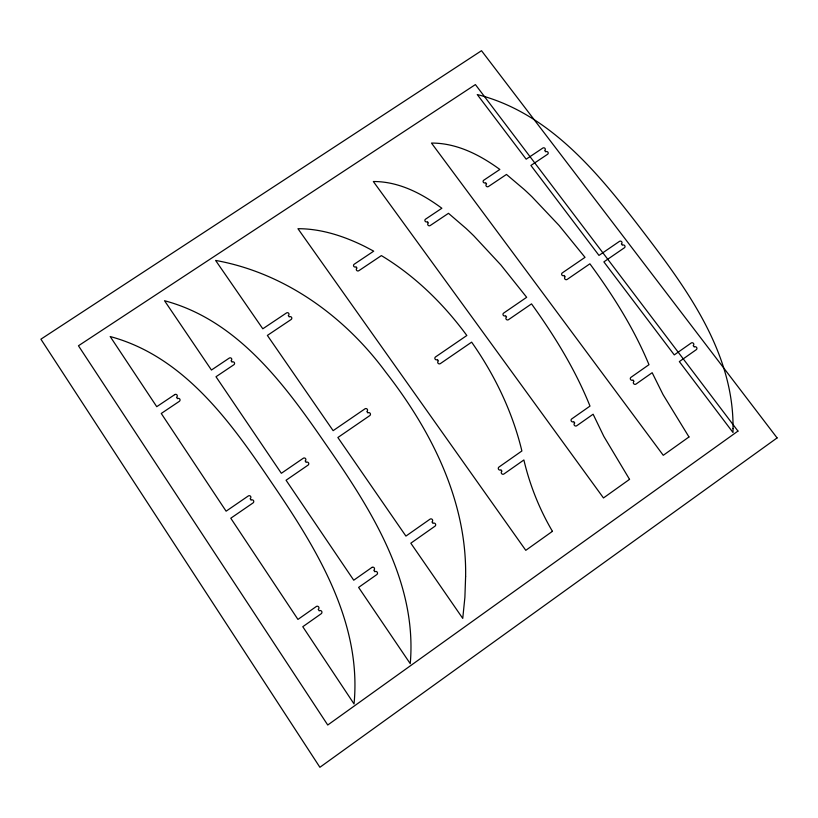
<?xml version="1.0" encoding="UTF-8"?>
<svg xmlns="http://www.w3.org/2000/svg" width="818" height="818" viewBox="0 0 818 818"><rect width="100%" height="100%" fill="white"/><g stroke="black" fill="none" stroke-linecap="round" stroke-linejoin="round"><path stroke-width="1.23" d="M371.893 567.447L353.734 580.207L286.065 480.238L308.079 465.115A1.708 1.677 -39.3 0 0 308.478 462.804A1.708 1.677 -39.3 0 0 306.116 462.385L305.155 460.974A1.687 1.656 -38.4 0 0 305.584 458.663A1.687 1.656 -38.4 0 0 303.274 458.254L281.351 473.295L215.993 376.74L233.815 364.787A1.687 1.626 -28.3 0 0 234.296 362.507A1.687 1.626 -28.3 0 0 231.985 362.108L231.054 360.738A1.656 1.595 -28 0 0 231.504 358.499A1.656 1.595 -28 0 0 229.234 358.11L211.453 370.033L164.53 300.727C237.394 320.124 284.408 384.153 325.022 443.121C370.053 507.906 417.456 581.077 410.247 663.674L358.611 587.406L376.771 574.614A1.759 1.728 -78 0 0 377.221 572.171A1.759 1.728 -78 0 0 374.808 571.731L373.816 570.269A1.728 1.697 -76.5 0 0 374.225 567.876A1.728 1.697 -76.5 0 0 371.873 567.457M174.755 394.613L156.739 406.679L110.195 336.546C183.897 356.372 230.635 421.924 271.116 481.874C315.717 547.252 362.026 621.23 354.041 703.94L302.783 626.711L321.167 613.766A1.779 1.738 -71.7 0 0 321.638 611.291A1.779 1.738 -71.7 0 0 319.214 610.852L318.233 609.369A1.748 1.708 -70.8 0 0 318.662 606.946A1.748 1.708 -70.8 0 0 316.3 606.516L297.946 619.42L230.778 518.223L252.987 502.968A1.738 1.687 -47.8 0 0 253.478 500.575A1.738 1.687 -47.8 0 0 251.106 500.156L250.155 498.724A1.708 1.656 -47 0 0 250.605 496.383A1.708 1.656 -47 0 0 248.283 495.974L226.105 511.189L161.258 413.468L179.275 401.382A1.708 1.636 -35.1 0 0 179.786 399.072A1.708 1.636 -35.1 0 0 177.465 398.663L176.545 397.282A1.677 1.605 -34.7 0 0 177.015 395.012A1.677 1.605 -34.7 0 0 174.735 394.624M465.616 576.506L464.89 597.334L462.743 618.398L410.82 543.193L434.951 526.219A1.728 1.718 76.4 0 0 435.37 523.817A1.728 1.718 76.4 0 0 432.978 523.387L431.976 521.945A1.697 1.687 77.1 0 0 432.364 519.583A1.697 1.687 77.1 0 0 430.012 519.174L405.922 536.087L337.865 437.518L369.736 415.636A1.687 1.667 -17.1 0 0 370.165 413.315A1.687 1.667 -17.1 0 0 367.824 412.906L366.853 411.515A1.656 1.636 -17.1 0 0 367.262 409.245A1.656 1.636 -17.1 0 0 364.961 408.847L333.13 430.657L267.374 335.421L291.096 319.531A1.667 1.605 -18.8 0 0 291.535 317.292A1.667 1.605 -18.8 0 0 289.214 316.914L288.273 315.564A1.636 1.575 -18.8 0 0 288.723 313.355A1.636 1.575 -18.8 0 0 286.464 312.967L262.803 328.795L215.594 260.421C284.674 272.864 344.582 316.3 385.738 372.118C431.198 430.432 466.935 500.902 465.616 576.506M733.04 428.601L733 432.507L679.339 361.597L696.271 349.685A1.697 1.616 30.3 0 0 696.578 347.405A1.697 1.616 30.3 0 0 694.237 347.006L693.194 345.646A1.667 1.585 29.9 0 0 693.48 343.407A1.667 1.585 29.9 0 0 691.179 343.028L674.277 354.9L603.878 261.883L624.42 247.762A1.656 1.564 19.1 0 0 624.696 245.615A1.656 1.564 19.1 0 0 622.396 245.226L621.394 243.907A1.626 1.544 18.6 0 0 621.69 241.75A1.626 1.544 18.6 0 0 619.441 241.382L598.98 255.41L530.913 165.461L547.559 154.295A1.616 1.524 9.6 0 0 547.907 152.158A1.616 1.524 9.6 0 0 545.657 151.79L544.686 150.512A1.595 1.503 9.2 0 0 545.003 148.426A1.595 1.503 9.2 0 0 542.794 148.068L526.178 159.193L477.262 94.561C548.326 112.434 597.099 171.719 639.717 227.251C684.646 285.942 733.899 350.994 733.04 428.601M777.1 437.916L319.899 767.294L40.9 339.184L481.505 50.706L777.1 437.916M737.969 431.086L327.742 725.014L78.456 345.769L475.401 84.581L737.969 431.086M629.543 479.358L603.469 497.957L373.335 181.514A81.227 78.16 -6 0 1 389.061 182.976C408.509 186.668 426.086 196.617 441.863 208.253L425.585 219.142A1.605 1.534 0.3 0 0 425.186 221.3A1.605 1.534 0.3 0 0 427.446 221.658L428.397 222.956A1.636 1.564 0.6 0 0 428.049 225.206A1.636 1.564 0.6 0 0 430.401 225.42L448.479 213.314L466.158 228.529A397.957 383.949 -47.8 0 1 473.878 235.921L500.861 264.95L526.669 297.302L503.673 313.069A1.636 1.585 12.5 0 0 503.274 315.288A1.636 1.585 12.5 0 0 505.575 315.666L506.567 317.016A1.667 1.616 13.2 0 0 506.189 319.265A1.667 1.616 13.2 0 0 508.51 319.664L531.516 303.877C554.481 335.758 575.289 369.552 589.993 406.096L571.751 418.898A1.677 1.636 32.2 0 0 571.373 421.209A1.677 1.636 32.2 0 0 573.725 421.597L574.737 422.988A1.708 1.656 33 0 0 574.379 425.319A1.708 1.656 33 0 0 576.751 425.738L593.122 414.225L603.858 436.434L629.543 479.358M688.981 436.965L663.265 455.309L431.475 143.068A80.696 77.178 0.8 0 1 447.129 144.51C466.495 148.15 484.062 157.966 499.849 169.449L483.775 180.205A1.595 1.513 5.4 0 0 483.407 182.332A1.595 1.513 5.4 0 0 485.647 182.69L486.608 183.968A1.626 1.544 5.7 0 0 486.281 186.187A1.626 1.544 5.7 0 0 488.632 186.402L506.475 174.449L524.195 189.469A392.047 382.016 -41.3 0 1 531.945 196.76L559.042 225.41L585.013 257.343L562.303 272.895A1.626 1.564 16.2 0 0 561.935 275.093A1.626 1.564 16.2 0 0 564.226 275.461L565.218 276.791A1.656 1.585 16.7 0 0 564.86 279.01A1.656 1.585 16.7 0 0 567.171 279.408L589.89 263.815C612.989 295.247 633.991 328.57 648.981 364.685L630.975 377.323A1.667 1.605 30.3 0 0 630.627 379.593A1.667 1.605 30.3 0 0 632.968 379.981L633.991 381.362A1.697 1.636 30.9 0 0 633.653 383.662A1.697 1.636 30.9 0 0 636.015 384.071L652.171 372.711L663.05 394.613L688.981 436.965M552.436 531.332L525.78 550.33L297.946 228.703A109.142 105.696 -19.5 0 1 308.069 229.142C324.092 230.564 339.664 235.267 354.378 241.617A219.04 213.355 -36 0 1 365.217 246.678L373.714 251.157L354.235 264.204A1.616 1.554 -8.3 0 0 353.795 266.382A1.616 1.554 -8.3 0 0 356.055 266.76L357.006 268.079A1.646 1.585 -8.1 0 0 356.576 270.288A1.646 1.585 -8.1 0 0 358.867 270.686L381.382 255.605C415.043 275.891 443.622 303.918 466.833 335.503L435.565 356.914A1.646 1.605 3.6 0 0 435.145 359.163A1.646 1.605 3.6 0 0 437.456 359.552L438.428 360.922A1.677 1.636 4.4 0 0 438.019 363.202A1.677 1.636 4.4 0 0 440.35 363.601L471.638 342.149C494.706 374.981 512.497 411.873 521.884 450.974L498.96 467.058A1.687 1.656 37.5 0 0 498.591 469.368A1.687 1.656 37.5 0 0 500.953 469.767L501.955 471.188A1.718 1.687 39.1 0 0 501.567 473.55A1.718 1.687 39.1 0 0 503.949 473.97L523.878 459.972C529.778 484.992 539.399 509.164 552.436 531.332"/></g></svg>
